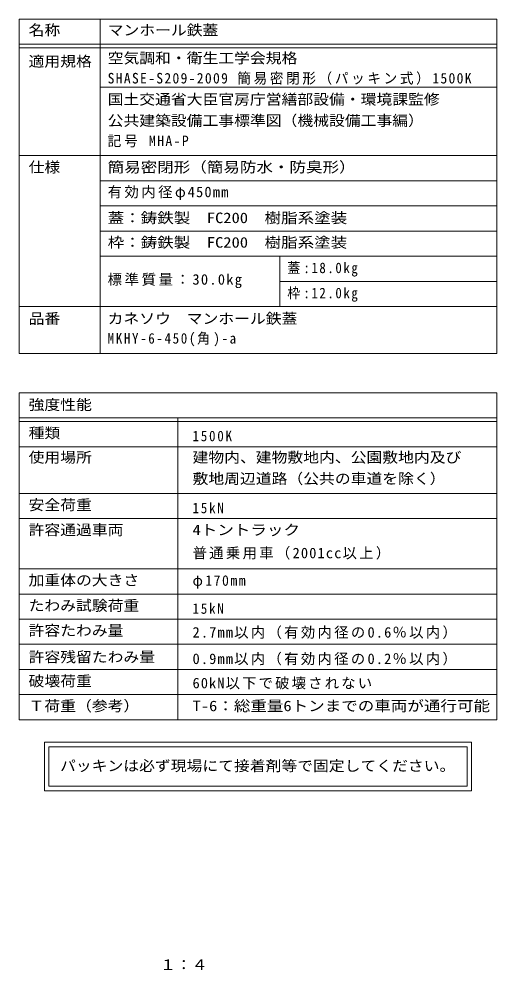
# Model space of a CAD drawing. Units: millimetres on the paper, enlarged 4 times. Extents: x -623 to 760, y -541 to 550.
# Drawn here: x 228 to 760, y -530 to 529 of the extents above; entities that cross this region are included whole.
import ezdxf
from ezdxf.enums import TextEntityAlignment as Align

# ---------------------------------------------------------------- set-up
doc = ezdxf.new("R2010")
doc.units = ezdxf.units.MM
doc.header["$LTSCALE"] = 4
doc.layers.add('F-5_F-5ﾚｲﾔ', color=2, linetype='Continuous')
doc.layers.add('F-F_F-Fﾚｲﾔ', color=3, linetype='Continuous', lineweight=9)
doc.styles.add('ＭＳ ゴシック', font='')
doc.styles.get('ＭＳ ゴシック').set_extended_font_data('MS Gothic')

msp = doc.modelspace()

# ---------------------------------------------------------------- linework, layer by layer
at = {"layer": 'F-F_F-Fﾚｲﾔ', "color": 7}
for p, q in [((227.809, 528.8), (759.824, 528.8)), ((227.809, 528.8), (227.809, 156.608)), ((317.989, 528.8), (317.989, 156.608)), ((759.824, 528.8), (759.824, 156.608)), ((227.809, 500.8), (759.824, 500.8)), ((227.809, 496.8), (759.824, 496.8)), ((317.989, 452.8), (759.824, 452.8)), ((227.809, 376.8), (759.824, 376.8)), ((759.824, 348.8), (317.989, 348.8)), ((759.824, 320.8), (317.989, 320.8)), ((317.989, 292.8), (759.824, 292.8)), ((317.989, 264.8), (759.824, 264.8)), ((517.989, 264.8), (517.989, 208.8)), ((517.989, 236.8), (759.824, 236.8)), ((227.809, 208.8), (759.824, 208.8)), ((227.809, 156.608), (759.824, 156.608)), ((227.809, 112.8), (759.824, 112.8)), ((227.809, 112.8), (227.809, -251.2)), ((759.824, 112.8), (759.824, -251.2)), ((227.809, 84.8), (759.824, 84.8)), ((404.43, 84.8), (404.43, -251.2)), ((227.809, 80.8), (759.824, 80.8)), ((227.809, 52.8), (759.824, 52.8)), ((227.809, 0.8), (759.824, 0.8)), ((227.809, -27.2), (759.824, -27.2)), ((227.809, -83.2), (759.824, -83.2)), ((759.824, -111.2), (227.809, -111.2)), ((227.809, -139.2), (759.824, -139.2)), ((227.809, -167.2), (759.824, -167.2)), ((227.809, -195.199), (759.824, -195.199)), ((227.809, -223.199), (759.824, -223.199)), ((227.809, -251.2), (759.824, -251.2)), ((256.048, -276.294), (256.048, -330.105)), ((731.584, -276.294), (256.048, -276.294)), ((261.048, -281.294), (261.048, -325.105)), ((261.048, -281.294), (726.584, -281.294)), ((726.584, -325.105), (726.584, -281.294)), ((731.584, -330.105), (731.584, -276.294)), ((726.584, -325.105), (261.048, -325.105)), ((256.048, -330.105), (731.584, -330.105))]:
    msp.add_line(p, q, dxfattribs=at)

# ---------------------------------------------------------------- texts
at = {"layer": 'F-5_F-5ﾚｲﾔ', "style": 'ＭＳ ゴシック', "width": 1.1}
msp.add_text('１：４', height=11.73, dxfattribs=at).set_placement((384.8, -533.2), align=Align.BOTTOM_LEFT)
at = {"layer": 'F-F_F-Fﾚｲﾔ', "style": 'ＭＳ ゴシック'}
for s, width, p in [('名称', 1.1, (238.456, 507.091)), ('マンホール鉄蓋', 1.1, (326.454, 507.091)), ('適用規格', 1.1, (238.456, 472.317)), ('空気調和・衛生工学会規格', 1.1, (326.454, 475.941)), ('国土交通省大臣官房庁営繕部設備・環境課監修', 1.1, (326.454, 430.02)), ('公共建築設備工事標準図（機械設備工事編）', 1.1, (326.454, 406.415)), ('仕様', 1.1, (238.456, 354.588)), ('簡易密閉形（簡易防水・防臭形）', 1.15, (326.454, 354.588)), ('蓋：鋳鉄製\u3000FC200\u3000樹脂系塗装', 1.15, (326.454, 298.107)), ('枠：鋳鉄製\u3000FC200\u3000樹脂系塗装', 1.15, (326.454, 270.775)), ('品番', 1.1, (238.456, 186.011)), ('カネソウ\u3000マンホール鉄蓋', 1.1, (326.454, 186.011)), ('強度性能', 1.1, (238.456, 90.156)), ('種類', 1.1, (238.456, 58.649)), ('使用場所', 1.1, (238.456, 31.557)), ('建物内、建物敷地内、公園敷地内及び', 1.1, (420.964, 31.557)), ('敷地周辺道路（公共の車道を除く）', 1.1, (420.964, 7.848)), ('安全荷重', 1.1, (238.456, -21.428)), ('許容通過車両', 1.1, (238.456, -49.211)), ('4トントラック', 1.15, (420.964, -49.211)), ('加重体の大きさ', 1.1, (238.456, -105.211)), ('たわみ試験荷重', 1.1, (238.456, -133.428)), ('許容たわみ量', 1.1, (238.456, -161.211)), ('許容残留たわみ量', 1.1, (238.456, -190.683)), ('破壊荷重', 1.1, (238.456, -217.485)), ('Ｔ荷重（参考）', 1.1, (238.456, -245.111)), ('T-6：総重量6トンまでの車両が通行可能', 1.15, (420.964, -245.111))]:
    msp.add_text(s, height=11.73, dxfattribs=dict(at, width=width)).set_placement(p, align=Align.BOTTOM_LEFT)
at = {"layer": 'F-F_F-Fﾚｲﾔ', "color": 2, "style": 'ＭＳ ゴシック', "width": 1.1}
msp.add_text('パッキンは必ず現場にて接着剤等で固定してください。', height=11.73, dxfattribs=at).set_placement((273.495, -311.794), align=Align.BOTTOM_LEFT)
at = {"layer": 'F-F_F-Fﾚｲﾔ', "char_height": 11.73, "attachment_point": 7, "style": 'ＭＳ ゴシック'}
for s, insert in [('\\T1.19;\\W0.95;SHASE-S209-2009\\~簡易密閉形（パッキン式）1500K', (326.454, 455.522)), ('\\T1.21;\\W0.95;記号\\~MHA-P', (326.454, 386.019)), ('\\T1.17;有効内径φ450mm', (326.454, 327.303)), ('\\T1.24;\\W0.9;蓋:18.0kg', (526.454, 242.107)), ('\\T1.18;標準質量：30.0kg', (326.454, 229.251)), ('\\T1.24;\\W0.9;枠:12.0kg', (526.454, 214.107)), ('\\T1.26;\\W0.9;MKHY-6-450(角)-a', (326.454, 164.403)), ('\\T1.28;\\W0.9;1500K', (420.964, 58.649)), ('\\T1.28;\\W0.9;15kN', (420.964, -21.428)), ('\\T1.16;普通乗用車（2001cc以上）', (420.964, -72.92)), ('\\T1.23;\\W0.95;φ170mm', (420.964, -105.211)), ('\\T1.28;\\W0.9;15kN', (420.964, -133.428)), ('\\T1.16;2.7mm以内（有効内径の0.6％以内）', (420.964, -161.211)), ('\\T1.16;0.9mm以内（有効内径の0.2％以内）', (420.964, -190.683)), ('\\T1.15;60kN以下で破壊されない', (420.964, -217.485))]:
    msp.add_mtext(s, dxfattribs=dict(at, insert=insert))

doc.saveas('drawing.dxf')
